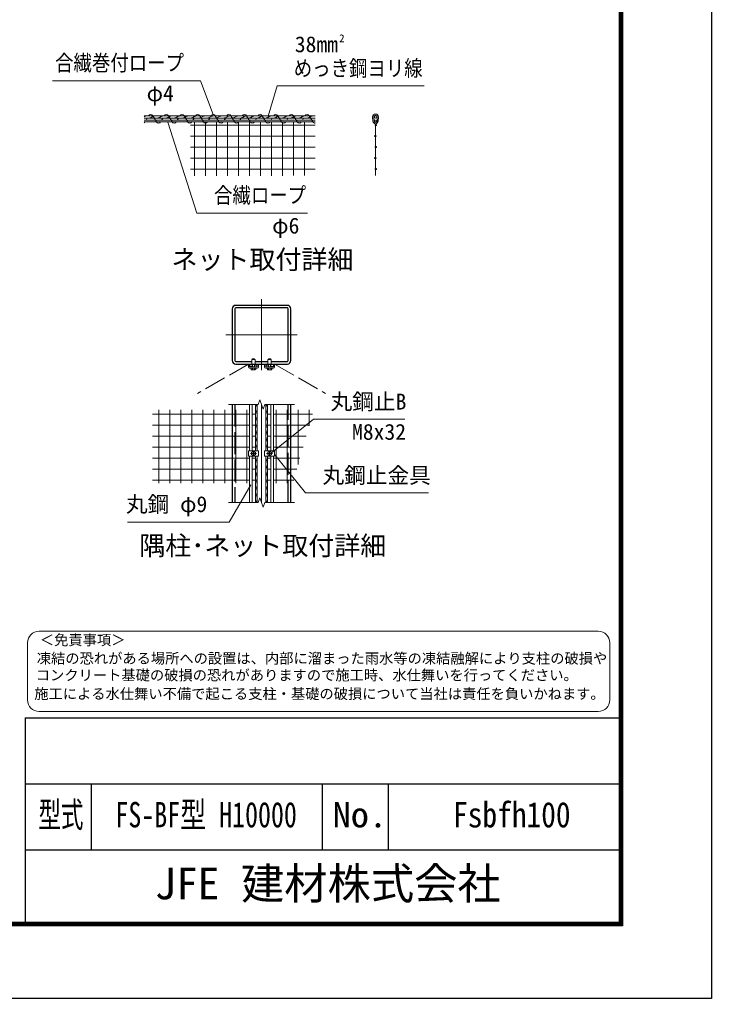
# Model space of a CAD drawing. Units: millimetres, scale not verified. Extents: x -18899 to 18901, y -13364 to 13366.
# Drawn here: x 9466 to 18901, y -13364 to -17 of the extents above; entities that cross this region are included whole.
import ezdxf
from ezdxf.enums import TextEntityAlignment as Align

# ---------------------------------------------------------------- set-up
doc = ezdxf.new("R2010")
doc.units = ezdxf.units.MM
doc.header["$LTSCALE"] = 50
doc.linetypes.add('DASHED', pattern=[7.5, 6, -1.5])
doc.linetypes.add('USER1', pattern=[50.8, 31.75, -6.35, 6.35, -6.35])
for name, color, linetype, lineweight in [('0-0_D-TTL-TXT', 7, 'Continuous', 13), ('0-1_D-STR1', 1, 'Continuous', 25), ('0-2_D-BMK', 2, 'USER1', 13), ('0-3_D-STR3', 3, 'Continuous', 13), ('0-4_D-STR-DIM', 7, 'Continuous', 13), ('0-7_D-STR-TXT', 7, 'Continuous', 13), ('0-9_D-STR2', 7, 'Continuous', 13), ('0-C_D-TTL', 7, 'Continuous', 25)]:
    doc.layers.add(name, color=color, linetype=linetype, lineweight=lineweight)
doc.styles.add('ＭＳ ゴシック', font='')
doc.styles.get('ＭＳ ゴシック').set_extended_font_data('MS Gothic')

msp = doc.modelspace()

# ---------------------------------------------------------------- linework, layer by layer
at = {"layer": '0-0_D-TTL-TXT', "color": 2}
for p, q in [((17358.75, -8358.42), (9731.15, -8358.42)), ((9575.2, -8514.37), (9575.2, -9294.11)), ((17514.7, -9294.11), (17514.7, -8514.37)), ((9731.15, -9450.06), (17358.75, -9450.06))]:
    msp.add_line(p, q, dxfattribs=at)
for centre, start, end in [((9731.15, -8514.37), 90, 180), ((17358.75, -8514.37), 0, 90), ((9731.15, -9294.11), 180, 270), ((17358.75, -9294.11), 270, 0)]:
    msp.add_arc(centre, 155.95, start, end, dxfattribs=at)
at = {"layer": '0-1_D-STR1'}
for p, q in [((12365.77, -3961.45), (12365.77, -4665.45)), ((12401.77, -3961.45), (12401.77, -4665.45)), ((13117.77, -3913.45), (12413.77, -3913.45)), ((13117.77, -3949.45), (12413.77, -3949.45)), ((13129.77, -4665.45), (13129.77, -3961.45)), ((13165.77, -4665.45), (13165.77, -3961.45)), ((12413.77, -4677.45), (12633.6, -4677.45)), ((12413.77, -4713.45), (13117.77, -4713.45)), ((12677.94, -4677.45), (12853.6, -4677.45)), ((12897.94, -4677.45), (13117.77, -4677.45)), ((12365.77, -5266.66), (12365.77, -6599.99)), ((13165.77, -6599.99), (13165.77, -5266.66))]:
    msp.add_line(p, q, dxfattribs=at)
at = {"layer": '0-1_D-STR1', "linetype": 'DASHED'}
for p, q in [((12401.77, -5266.66), (12401.77, -6599.99)), ((13129.77, -6599.99), (13129.77, -5266.66))]:
    msp.add_line(p, q, dxfattribs=at)
at = {"layer": '0-1_D-STR1'}
for centre, radius, start, end in [((12413.77, -3961.45), 48, 90, 180), ((12413.77, -3961.45), 12, 90, 180), ((13117.77, -3961.45), 48, 0, 90), ((13117.77, -3961.45), 12, 0, 90), ((12413.77, -4665.45), 48, 180, 270), ((12413.77, -4665.45), 12, 180, 270), ((13117.77, -4665.45), 48, 270, 0), ((13117.77, -4665.45), 12, 270, 0)]:
    msp.add_arc(centre, radius, start, end, dxfattribs=at)
at = {"layer": '0-2_D-BMK'}
for p, q in [((12765.77, -3827.95), (12765.77, -4798.94)), ((12280.28, -4313.45), (13251.27, -4313.45)), ((12765.77, -6599.99), (12765.77, -5266.66)), ((12615.77, -5933.33), (12695.77, -5933.33)), ((12655.77, -5973.33), (12655.77, -5893.33)), ((12915.77, -5933.33), (12835.77, -5933.33)), ((12875.77, -5973.33), (12875.77, -5893.33))]:
    msp.add_line(p, q, dxfattribs=at)
at = {"layer": '0-3_D-STR3'}
for p, q in [((11163.27, -1328.41), (13496.6, -1328.41)), ((11163.27, -1360.42), (13496.6, -1360.42)), ((13496.6, -1388.42), (11163.27, -1388.42)), ((13496.6, -1412.42), (11163.27, -1412.42)), ((14284.62, -1400.99), (14280.62, -1344.98)), ((14300.58, -1399.85), (14296.58, -1343.84)), ((14340.62, -1399.85), (14344.62, -1343.84)), ((14356.58, -1400.99), (14360.58, -1344.98)), ((12633.37, -4713.45), (12633.77, -4650.65)), ((12677.77, -4650.65), (12633.77, -4650.65)), ((12639.77, -4647.05), (12644.57, -4642.25)), ((12639.77, -4647.05), (12671.77, -4647.05)), ((12639.77, -4650.65), (12639.77, -4647.05)), ((12642.77, -4650.65), (12642.77, -4644.05)), ((12644.57, -4642.25), (12666.97, -4642.25)), ((12671.77, -4647.05), (12666.97, -4642.25)), ((12668.77, -4650.65), (12668.77, -4644.05)), ((12671.77, -4650.65), (12671.77, -4647.05)), ((12677.77, -4650.65), (12678.17, -4713.45)), ((12853.37, -4713.45), (12853.77, -4650.65)), ((12897.77, -4650.65), (12853.77, -4650.65)), ((12859.77, -4647.05), (12864.57, -4642.25)), ((12859.77, -4647.05), (12891.77, -4647.05)), ((12859.77, -4650.65), (12859.77, -4647.05)), ((12862.77, -4650.65), (12862.77, -4644.05)), ((12864.57, -4642.25), (12886.97, -4642.25)), ((12891.77, -4647.05), (12886.97, -4642.25)), ((12888.77, -4650.65), (12888.77, -4644.05)), ((12891.77, -4650.65), (12891.77, -4647.05)), ((12897.77, -4650.65), (12898.17, -4713.45)), ((12586.97, -4713.45), (12603.77, -4713.45)), ((12586.97, -4753.45), (12586.97, -4713.45)), ((12603.77, -4751.45), (12603.77, -4713.45)), ((12603.77, -4770.25), (12707.77, -4770.25)), ((12605.77, -4753.45), (12705.77, -4753.45)), ((12625.75, -4770.25), (12625.75, -4788.66)), ((12625.75, -4770.25), (12685.8, -4770.25)), ((12630.57, -4791.45), (12625.75, -4788.66)), ((12630.57, -4791.45), (12680.97, -4791.45)), ((12639.77, -4753.45), (12639.77, -4713.45)), ((12640.76, -4770.25), (12640.76, -4788.66)), ((12642.77, -4753.45), (12642.77, -4713.45)), ((12668.77, -4753.45), (12668.77, -4713.45)), ((12670.79, -4770.25), (12670.79, -4788.66)), ((12671.77, -4753.45), (12671.77, -4713.45)), ((12680.97, -4791.45), (12685.8, -4788.66)), ((12685.8, -4770.25), (12685.8, -4788.66)), ((12707.77, -4751.45), (12707.77, -4713.45)), ((12707.77, -4713.45), (12724.57, -4713.45)), ((12724.57, -4753.45), (12724.57, -4713.45)), ((12806.97, -4713.45), (12823.77, -4713.45)), ((12806.97, -4753.45), (12806.97, -4713.45)), ((12823.77, -4751.45), (12823.77, -4713.45)), ((12823.77, -4770.25), (12927.77, -4770.25)), ((12825.77, -4753.45), (12925.77, -4753.45)), ((12845.75, -4770.25), (12845.75, -4788.66)), ((12845.75, -4770.25), (12905.8, -4770.25)), ((12850.57, -4791.45), (12845.75, -4788.66)), ((12850.57, -4791.45), (12900.97, -4791.45)), ((12859.77, -4753.45), (12859.77, -4713.45)), ((12860.76, -4770.25), (12860.76, -4788.66)), ((12862.77, -4753.45), (12862.77, -4713.45)), ((12888.77, -4753.45), (12888.77, -4713.45)), ((12890.79, -4770.25), (12890.79, -4788.66)), ((12891.77, -4753.45), (12891.77, -4713.45)), ((12900.97, -4791.45), (12905.8, -4788.66)), ((12905.8, -4770.25), (12905.8, -4788.66)), ((12927.77, -4751.45), (12927.77, -4713.45)), ((12927.77, -4713.45), (12944.57, -4713.45)), ((12944.57, -4753.45), (12944.57, -4713.45)), ((12603.77, -5895.33), (12603.77, -5266.66)), ((12639.77, -5895.33), (12639.77, -5266.66)), ((12683.77, -5895.33), (12683.77, -5266.66)), ((12707.77, -5895.33), (12707.77, -5266.66)), ((12823.77, -5895.33), (12823.77, -5266.66)), ((12847.77, -5895.33), (12847.77, -5266.66)), ((12891.77, -5895.33), (12891.77, -5266.66)), ((12927.77, -5895.33), (12927.77, -5266.66)), ((12586.97, -5895.33), (12724.57, -5895.33)), ((12586.97, -5895.33), (12586.97, -5971.33)), ((12586.97, -5971.33), (12724.57, -5971.33)), ((12603.77, -6599.99), (12603.77, -5971.33)), ((12629.77, -5918.32), (12655.77, -5903.31)), ((12629.77, -5948.34), (12629.77, -5918.32)), ((12655.77, -5963.35), (12629.77, -5948.34)), ((12639.77, -6599.99), (12639.77, -5971.33)), ((12655.77, -5903.31), (12681.77, -5918.32)), ((12681.77, -5948.34), (12655.77, -5963.35)), ((12681.77, -5918.32), (12681.77, -5948.34)), ((12683.77, -6599.99), (12683.77, -5971.33)), ((12707.77, -6599.99), (12707.77, -5971.33)), ((12724.57, -5895.33), (12724.57, -5971.33)), ((12944.57, -5895.33), (12806.97, -5895.33)), ((12806.97, -5895.33), (12806.97, -5971.33)), ((12944.57, -5971.33), (12806.97, -5971.33)), ((12823.77, -6599.99), (12823.77, -5971.33)), ((12847.77, -6599.99), (12847.77, -5971.33)), ((12875.77, -5903.31), (12849.77, -5918.32)), ((12849.77, -5918.32), (12849.77, -5948.34)), ((12849.77, -5948.34), (12875.77, -5963.35)), ((12901.77, -5918.32), (12875.77, -5903.31)), ((12875.77, -5963.35), (12901.77, -5948.34)), ((12891.77, -6599.99), (12891.77, -5971.33)), ((12901.77, -5948.34), (12901.77, -5918.32)), ((12927.77, -6599.99), (12927.77, -5971.33)), ((12944.57, -5895.33), (12944.57, -5971.33))]:
    msp.add_line(p, q, dxfattribs=at)
at = {"layer": '0-3_D-STR3', "color": 4}
for p, q in [((11282.76, -1328.41), (11332.5, -1412.42)), ((11495.97, -1328.41), (11545.71, -1412.42)), ((11709.17, -1328.41), (11758.92, -1412.42)), ((11922.38, -1328.41), (11972.12, -1412.42)), ((12135.58, -1328.41), (12185.33, -1412.42)), ((12348.79, -1328.41), (12398.53, -1412.42)), ((12562, -1328.41), (12611.74, -1412.42)), ((12775.2, -1328.41), (12824.94, -1412.42)), ((12988.41, -1328.41), (13038.15, -1412.42)), ((13201.61, -1328.41), (13251.35, -1412.42)), ((13414.82, -1328.41), (13464.56, -1412.42)), ((11206.95, -1360.42), (11190.37, -1388.42)), ((11420.16, -1360.42), (11403.58, -1388.42)), ((11633.36, -1360.42), (11616.78, -1388.42)), ((11846.57, -1360.42), (11829.99, -1388.42)), ((12059.77, -1360.42), (12043.19, -1388.42)), ((12272.98, -1360.42), (12256.4, -1388.42)), ((12486.19, -1360.42), (12469.6, -1388.42)), ((12699.39, -1360.42), (12682.81, -1388.42)), ((12912.6, -1360.42), (12896.02, -1388.42)), ((13125.8, -1360.42), (13109.22, -1388.42)), ((13339.01, -1360.42), (13322.43, -1388.42))]:
    msp.add_line(p, q, dxfattribs=at)
at = {"layer": '0-3_D-STR3'}
for points in [[(11211.27, -1328.41), (11171.26, -1337.67), (11163.27, -1342.28)], [(11324.59, -1328.41), (11284.58, -1337.67), (11260.04, -1351.83), (11223.23, -1360.42)], [(11437.91, -1328.41), (11397.9, -1337.67), (11373.36, -1351.83), (11336.55, -1360.42)], [(11551.24, -1328.41), (11511.22, -1337.67), (11486.69, -1351.83), (11449.87, -1360.42)], [(11664.56, -1328.41), (11624.54, -1337.67), (11600.01, -1351.83), (11563.19, -1360.42)], [(11777.88, -1328.41), (11737.87, -1337.67), (11713.33, -1351.83), (11676.52, -1360.42)], [(11891.2, -1328.41), (11851.19, -1337.67), (11826.65, -1351.83), (11789.84, -1360.42)], [(12004.52, -1328.41), (11964.51, -1337.67), (11939.98, -1351.83), (11903.16, -1360.42)], [(12117.85, -1328.41), (12077.83, -1337.67), (12053.3, -1351.83), (12016.48, -1360.42)], [(12231.17, -1328.41), (12191.16, -1337.67), (12166.62, -1351.83), (12129.81, -1360.42)], [(12344.49, -1328.41), (12304.48, -1337.67), (12279.94, -1351.83), (12243.13, -1360.42)], [(12457.81, -1328.41), (12417.8, -1337.67), (12393.26, -1351.83), (12356.45, -1360.42)], [(12571.14, -1328.41), (12531.12, -1337.67), (12506.59, -1351.83), (12469.77, -1360.42)], [(12684.46, -1328.41), (12644.45, -1337.67), (12619.91, -1351.83), (12583.09, -1360.42)], [(12797.78, -1328.41), (12757.77, -1337.67), (12733.23, -1351.83), (12696.42, -1360.42)], [(12911.1, -1328.41), (12871.09, -1337.67), (12846.55, -1351.83), (12809.74, -1360.42)], [(13024.43, -1328.41), (12984.41, -1337.67), (12959.88, -1351.83), (12923.06, -1360.42)], [(13137.75, -1328.41), (13097.73, -1337.67), (13073.2, -1351.83), (13036.38, -1360.42)], [(13251.07, -1328.41), (13211.06, -1337.67), (13186.52, -1351.83), (13149.71, -1360.42)], [(13364.39, -1328.41), (13324.38, -1337.67), (13299.84, -1351.83), (13263.03, -1360.42)], [(13477.71, -1328.41), (13437.7, -1337.67), (13413.17, -1351.83), (13376.35, -1360.42)], [(12683.77, -5324.53), (12691.4, -5362.47), (12701.48, -5380.13), (12707.77, -5416.57)], [(12691.15, -5266.66), (12691.4, -5267.9), (12701.48, -5285.56), (12707.77, -5322)], [(12823.77, -5324.53), (12831.4, -5362.47), (12841.48, -5380.13), (12847.77, -5416.57)], [(12831.15, -5266.66), (12831.4, -5267.9), (12841.48, -5285.56), (12847.77, -5322)], [(12683.77, -5419.1), (12691.4, -5457.04), (12701.48, -5474.71), (12707.77, -5511.14)], [(12823.77, -5419.1), (12831.4, -5457.04), (12841.48, -5474.71), (12847.77, -5511.14)], [(12683.77, -5513.67), (12691.4, -5551.61), (12701.48, -5569.28), (12707.77, -5605.71)], [(12823.77, -5513.67), (12831.4, -5551.61), (12841.48, -5569.28), (12847.77, -5605.71)], [(12683.77, -5608.24), (12691.4, -5646.19), (12701.48, -5663.85), (12707.77, -5700.29)], [(12683.77, -5702.81), (12691.4, -5740.76), (12701.48, -5758.42), (12707.77, -5794.86)], [(12823.77, -5608.24), (12831.4, -5646.19), (12841.48, -5663.85), (12847.77, -5700.29)], [(12823.77, -5702.81), (12831.4, -5740.76), (12841.48, -5758.42), (12847.77, -5794.86)], [(12683.77, -5797.38), (12691.4, -5835.33), (12701.48, -5852.99), (12707.77, -5889.43)], [(12823.77, -5797.38), (12831.4, -5835.33), (12841.48, -5852.99), (12847.77, -5889.43)], [(12683.77, -5986.53), (12691.4, -6024.47), (12701.48, -6042.14), (12707.77, -6078.57)], [(12823.77, -5986.53), (12831.4, -6024.47), (12841.48, -6042.14), (12847.77, -6078.57)], [(12683.77, -6081.1), (12691.4, -6119.05), (12701.48, -6136.71), (12707.77, -6173.14)], [(12823.77, -6081.1), (12831.4, -6119.05), (12841.48, -6136.71), (12847.77, -6173.14)], [(12683.77, -6175.67), (12691.4, -6213.62), (12701.48, -6231.28), (12707.77, -6267.72)], [(12683.77, -6270.24), (12691.4, -6308.19), (12701.48, -6325.85), (12707.77, -6362.29)], [(12823.77, -6175.67), (12831.4, -6213.62), (12841.48, -6231.28), (12847.77, -6267.72)], [(12823.77, -6270.24), (12831.4, -6308.19), (12841.48, -6325.85), (12847.77, -6362.29)], [(12683.77, -6364.81), (12691.4, -6402.76), (12701.48, -6420.42), (12707.77, -6456.86)], [(12823.77, -6364.81), (12831.4, -6402.76), (12841.48, -6420.42), (12847.77, -6456.86)], [(12683.77, -6459.39), (12691.4, -6497.33), (12701.48, -6515), (12707.77, -6551.43)], [(12823.77, -6459.39), (12831.4, -6497.33), (12841.48, -6515), (12847.77, -6551.43)], [(12683.77, -6553.96), (12691.4, -6591.9), (12696.02, -6599.99)], [(12823.77, -6553.96), (12831.4, -6591.9), (12836.02, -6599.99)]]:
    msp.add_lwpolyline(points, dxfattribs=at)
for centre, radius in [((14320.6, -1344.41), 16), ((14320.6, -1400.42), 12), ((12621.77, -4731.45), 18), ((12695.77, -4725.45), 12), ((12835.77, -4725.45), 12), ((12909.77, -4731.45), 18), ((12655.77, -5933.33), 25), ((12875.77, -5933.33), 25)]:
    msp.add_circle(centre, radius, dxfattribs=at)
at = {"layer": '0-3_D-STR3', "color": 4}
for centre, start, end in [((11254.33, -1344.13), 28.93798, 151.06202), ((11467.54, -1344.13), 28.93798, 151.06202), ((11680.74, -1344.13), 28.93798, 151.06202), ((11893.95, -1344.13), 28.93798, 151.06202), ((12107.15, -1344.13), 28.93798, 151.06202), ((12320.36, -1344.13), 28.93798, 151.06202), ((12533.57, -1344.13), 28.93798, 151.06202), ((12746.77, -1344.13), 28.93798, 151.06202), ((12959.98, -1344.13), 28.93798, 151.06202), ((13173.18, -1344.13), 28.93798, 151.06202), ((13386.39, -1344.13), 28.93798, 151.06202), ((11147.73, -1396.7), 298.5737, 331.06202), ((11360.93, -1396.7), 208.93798, 331.06202), ((11574.14, -1396.7), 208.93798, 331.06202), ((11787.35, -1396.7), 208.93798, 331.06202), ((12000.55, -1396.7), 208.93798, 331.06202), ((12213.76, -1396.7), 208.93798, 331.06202), ((12426.96, -1396.7), 208.93798, 331.06202), ((12640.17, -1396.7), 208.93798, 331.06202), ((12853.37, -1396.7), 208.93798, 331.06202), ((13066.58, -1396.7), 208.93798, 331.06202), ((13279.79, -1396.7), 208.93798, 331.06202), ((13492.99, -1396.7), 208.93798, 276.37941)]:
    msp.add_arc(centre, 32.49, start, end, dxfattribs=at)
at = {"layer": '0-3_D-STR3'}
for centre, radius, start, end in [((14320.6, -1344.41), 40, 0, 180), ((14320.6, -1344.41), 40, 0, 180), ((14320.6, -1344.41), 24, 0, 180), ((14320.6, -1400.42), 36, 180, 0), ((14320.6, -1400.42), 20, 180, 0), ((12603.77, -4753.45), 16.8, 180, 270), ((12605.77, -4751.45), 2, 180, 270), ((12605.77, -4751.45), 2, 180, 270), ((12633.26, -4777.69), 13.29, 235.61585, 304.38415), ((12655.77, -4741.31), 49.68, 252.4121, 287.5879), ((12678.29, -4777.69), 13.29, 235.61585, 304.38415), ((12705.77, -4751.45), 2, 270, 0), ((12707.77, -4753.45), 16.8, 270, 0), ((12823.77, -4753.45), 16.8, 180, 270), ((12825.77, -4751.45), 2, 180, 270), ((12825.77, -4751.45), 2, 180, 270), ((12853.26, -4777.69), 13.29, 235.61585, 304.38415), ((12875.77, -4741.31), 49.68, 252.4121, 287.5879), ((12898.29, -4777.69), 13.29, 235.61585, 304.38415), ((12925.77, -4751.45), 2, 270, 0), ((12927.77, -4753.45), 16.8, 270, 0)]:
    msp.add_arc(centre, radius, start, end, dxfattribs=at)
at = {"layer": '0-4_D-STR-DIM'}
for p, q in [((12742.69, -5203.23), (12719.6, -5266.66)), ((12788.86, -5330.09), (12742.69, -5203.23)), ((12315.77, -5266.66), (12719.6, -5266.66)), ((12811.95, -5266.66), (12788.86, -5330.09)), ((12811.95, -5266.66), (13215.77, -5266.66)), ((12742.69, -6536.57), (12719.6, -6599.99)), ((12788.86, -6663.42), (12742.69, -6536.57)), ((12315.77, -6599.99), (12719.6, -6599.99)), ((12811.95, -6599.99), (12788.86, -6663.42)), ((12811.95, -6599.99), (13215.77, -6599.99))]:
    msp.add_line(p, q, dxfattribs=at)
at = {"layer": '0-7_D-STR-TXT'}
for points in [[(9914.86, -851.67), (11933.74, -851.67), (12106.45, -1309.78)], [(14983.88, -922.04), (12979.85, -922.04), (12855.56, -1332.9)], [(13390.7, -2656.22), (11883.5, -2656.22), (11486.46, -1414.32)], [(14720.66, -5467.66), (13475, -5467.66), (12903.34, -5925.49)], [(15041.75, -6472.19), (13364.37, -6472.19), (12945.83, -5950.16)], [(10936.22, -6870.31), (12322.36, -6870.31), (12619.78, -6359.85)]]:
    msp.add_lwpolyline(points, dxfattribs=at)
at = {"layer": '0-9_D-STR2'}
for p, q in [((11796.85, -1455.4), (13496.6, -1455.4)), ((11853.62, -2147.74), (11853.62, -1412.42)), ((12003.62, -2147.44), (12003.62, -1412.42)), ((12153.62, -2147.13), (12153.62, -1412.42)), ((12303.62, -2146.83), (12303.62, -1412.42)), ((12453.62, -2146.53), (12453.62, -1412.42)), ((12603.62, -2146.22), (12603.62, -1412.42)), ((12753.62, -2145.92), (12753.62, -1412.42)), ((12903.62, -2145.61), (12903.62, -1412.42)), ((13053.62, -2145.31), (13053.62, -1412.42)), ((13203.62, -2145.01), (13203.62, -1412.42)), ((13353.62, -2144.7), (13353.62, -1412.42)), ((14320.6, -1436.42), (14320.6, -2144.41)), ((11796.85, -1605.4), (13496.6, -1605.4)), ((11796.85, -1755.4), (13496.6, -1755.4)), ((11796.85, -1905.4), (13496.6, -1905.4)), ((11796.85, -2055.4), (13496.6, -2055.4)), ((11367.14, -6337.08), (11367.14, -5338.41)), ((11517.14, -6337.08), (11517.14, -5338.41)), ((11667.14, -6337.08), (11667.14, -5338.41)), ((11817.14, -6337.08), (11817.14, -5338.41)), ((11967.14, -6337.08), (11967.14, -5338.41)), ((12117.14, -6337.08), (12117.14, -5338.41)), ((12267.14, -6337.08), (12267.14, -5338.41)), ((12417.14, -6337.08), (12417.14, -5338.41)), ((12567.14, -6337.08), (12567.14, -5338.41)), ((12964.41, -6337.08), (12964.41, -5338.41)), ((13114.41, -6337.08), (13114.41, -5338.41)), ((13264.41, -6085.7), (13264.41, -5338.41)), ((13414.41, -5555.35), (13414.41, -5338.41)), ((11276.79, -5398.06), (12603.77, -5398.06)), ((12639.77, -5398.06), (12683.77, -5398.06)), ((12891.77, -5398.06), (12847.77, -5398.06)), ((13458.9, -5398.06), (12927.77, -5398.06)), ((11276.79, -5548.06), (12603.77, -5548.06)), ((12639.77, -5548.06), (12683.77, -5548.06)), ((12891.77, -5548.06), (12847.77, -5548.06)), ((13416.47, -5548.06), (12927.77, -5548.06)), ((11276.79, -5698.06), (12603.77, -5698.06)), ((12639.77, -5698.06), (12683.77, -5698.06)), ((12891.77, -5698.06), (12847.77, -5698.06)), ((13374.05, -5698.06), (12927.77, -5698.06)), ((11276.79, -5848.06), (12603.77, -5848.06)), ((12639.77, -5848.06), (12683.77, -5848.06)), ((12891.77, -5848.06), (12847.77, -5848.06)), ((13331.62, -5848.06), (12927.77, -5848.06)), ((11276.79, -5998.06), (12603.77, -5998.06)), ((12639.77, -5998.06), (12683.77, -5998.06)), ((12891.77, -5998.06), (12847.77, -5998.06)), ((13289.2, -5998.06), (12927.77, -5998.06)), ((11276.79, -6148.06), (12603.77, -6148.06)), ((12639.77, -6148.06), (12683.77, -6148.06)), ((12891.77, -6148.06), (12847.77, -6148.06)), ((13246.78, -6148.06), (12927.77, -6148.06)), ((11276.79, -6298.06), (12603.77, -6298.06)), ((12639.77, -6298.06), (12683.77, -6298.06)), ((12891.77, -6298.06), (12847.77, -6298.06)), ((13204.35, -6298.06), (12927.77, -6298.06))]:
    msp.add_line(p, q, dxfattribs=at)
at = {"layer": '0-9_D-STR2', "linetype": 'DASHED'}
for p, q in [((12586.97, -4713.45), (11894.15, -5113.45)), ((12944.57, -4713.45), (13637.39, -5113.45))]:
    msp.add_line(p, q, dxfattribs=at)
at = {"layer": '0-9_D-STR2'}
for centre in [(14320.6, -1455.4), (14327.27, -1455.4), (14313.93, -1605.4), (14320.6, -1605.4), (14320.6, -1755.4), (14327.27, -1755.4), (14313.93, -1905.4), (14320.6, -1905.4), (14320.6, -2055.4), (14327.27, -2055.4)]:
    msp.add_circle(centre, 6.67, dxfattribs=at)
at = {"layer": '0-C_D-TTL'}
for p, q in [((9541.44, -9538.98), (9541.44, -12328.98)), ((9541.44, -9538.98), (17641.44, -9538.98)), ((9541.44, -10438.98), (17641.44, -10438.98)), ((10441.44, -10438.98), (10441.44, -11338.98)), ((13591.44, -10438.98), (13591.44, -11338.98)), ((14491.44, -10438.98), (14491.44, -11338.98)), ((9541.44, -11338.98), (17641.44, -11338.98))]:
    msp.add_line(p, q, dxfattribs=at)
at = {"layer": '0-C_D-TTL', "color": 2}
msp.add_lwpolyline([(-18898.56, 13366.02), (18901.44, 13366.02), (18901.44, -13363.98), (-18898.56, -13363.98)], close=True, dxfattribs=at)
at = {"layer": '0-C_D-TTL'}
for points in [[(-17683.56, 12376.02), (17686.44, 12376.02), (17686.44, -12373.98), (-17683.56, -12373.98)], [(-17672.31, 12364.77), (17675.19, 12364.77), (17675.19, -12362.73), (-17672.31, -12362.73)], [(-17661.06, 12353.52), (17663.94, 12353.52), (17663.94, -12351.48), (-17661.06, -12351.48)], [(-17649.81, 12342.27), (17652.69, 12342.27), (17652.69, -12340.23), (-17649.81, -12340.23)], [(-17638.56, 12331.02), (17641.44, 12331.02), (17641.44, -12328.98), (-17638.56, -12328.98)]]:
    msp.add_lwpolyline(points, close=True, dxfattribs=at)

# ---------------------------------------------------------------- texts
at = {"layer": '0-0_D-TTL-TXT', "style": 'ＭＳ ゴシック'}
for s, height, p in [('ネット取付詳細', 259.9, (11537.75, -3495.64)), ('隅柱･ネット取付詳細', 259.9, (11099.17, -7397.8)), ('＜免責事項＞ \u3000\u3000', 142.6, (9742.7, -8589.78)), ('凍結の恐れがある場所への設置は、内部に溜まった雨水等の凍結融解により支柱の破損や', 142.6, (9700.52, -8840.85)), ('コンクリート基礎の破損の恐れがありますので施工時、水仕舞いを行ってください。', 142.6, (9687.7, -9069.85)), ('施工による水仕舞い不備で起こる支柱・基礎の破損について当社は責任を負いかねます。 ', 142.6, (9665.9, -9324.03)), ('JFE 建材株式会社', 432.9, (11307.16, -12142.25))]:
    msp.add_text(s, height=height, dxfattribs=at).set_placement(p, align=Align.BOTTOM_LEFT)
for s, width, p in [('型式', 0.65, (9722.64, -11135.59)), ('FS-BF型 H10000', 0.75, (10772.81, -11135.59)), ('Fsbfh100', 0.85, (15378.16, -11135.59)), ('No.', 1.05, (13735.44, -11135.59))]:
    msp.add_text(s, height=346.4, dxfattribs=dict(at, width=width)).set_placement(p, align=Align.BOTTOM_LEFT)
at = {"layer": '0-7_D-STR-TXT', "style": 'ＭＳ ゴシック'}
for s, height, p in [('38mm', 216.6, (13219.29, -527.24)), ('2', 108.1, (13824.13, -358.82)), ('φ4', 216.6, (11198.84, -1195.5)), ('φ6', 216.6, (12910.77, -3000.04)), ('丸鋼止B', 216.6, (13707.6, -5399.61)), ('M8x32', 216.6, (13999.98, -5811.49)), ('丸鋼止金具', 216.6, (13596.95, -6403.56)), ('丸鋼 φ9', 216.6, (10916.8, -6797.68))]:
    msp.add_text(s, height=height, dxfattribs=at).set_placement(p, align=Align.BOTTOM_LEFT)
at = {"layer": '0-7_D-STR-TXT', "style": 'ＭＳ ゴシック', "width": 0.85}
for s, p in [('合繊巻付ロープ', (9950.44, -779.62)), ('めっき鋼ヨリ線', (13205.58, -852.84)), ('合繊ロープ', (12118.36, -2584.16))]:
    msp.add_text(s, height=216.6, dxfattribs=at).set_placement(p, align=Align.BOTTOM_LEFT)

doc.saveas('drawing.dxf')
